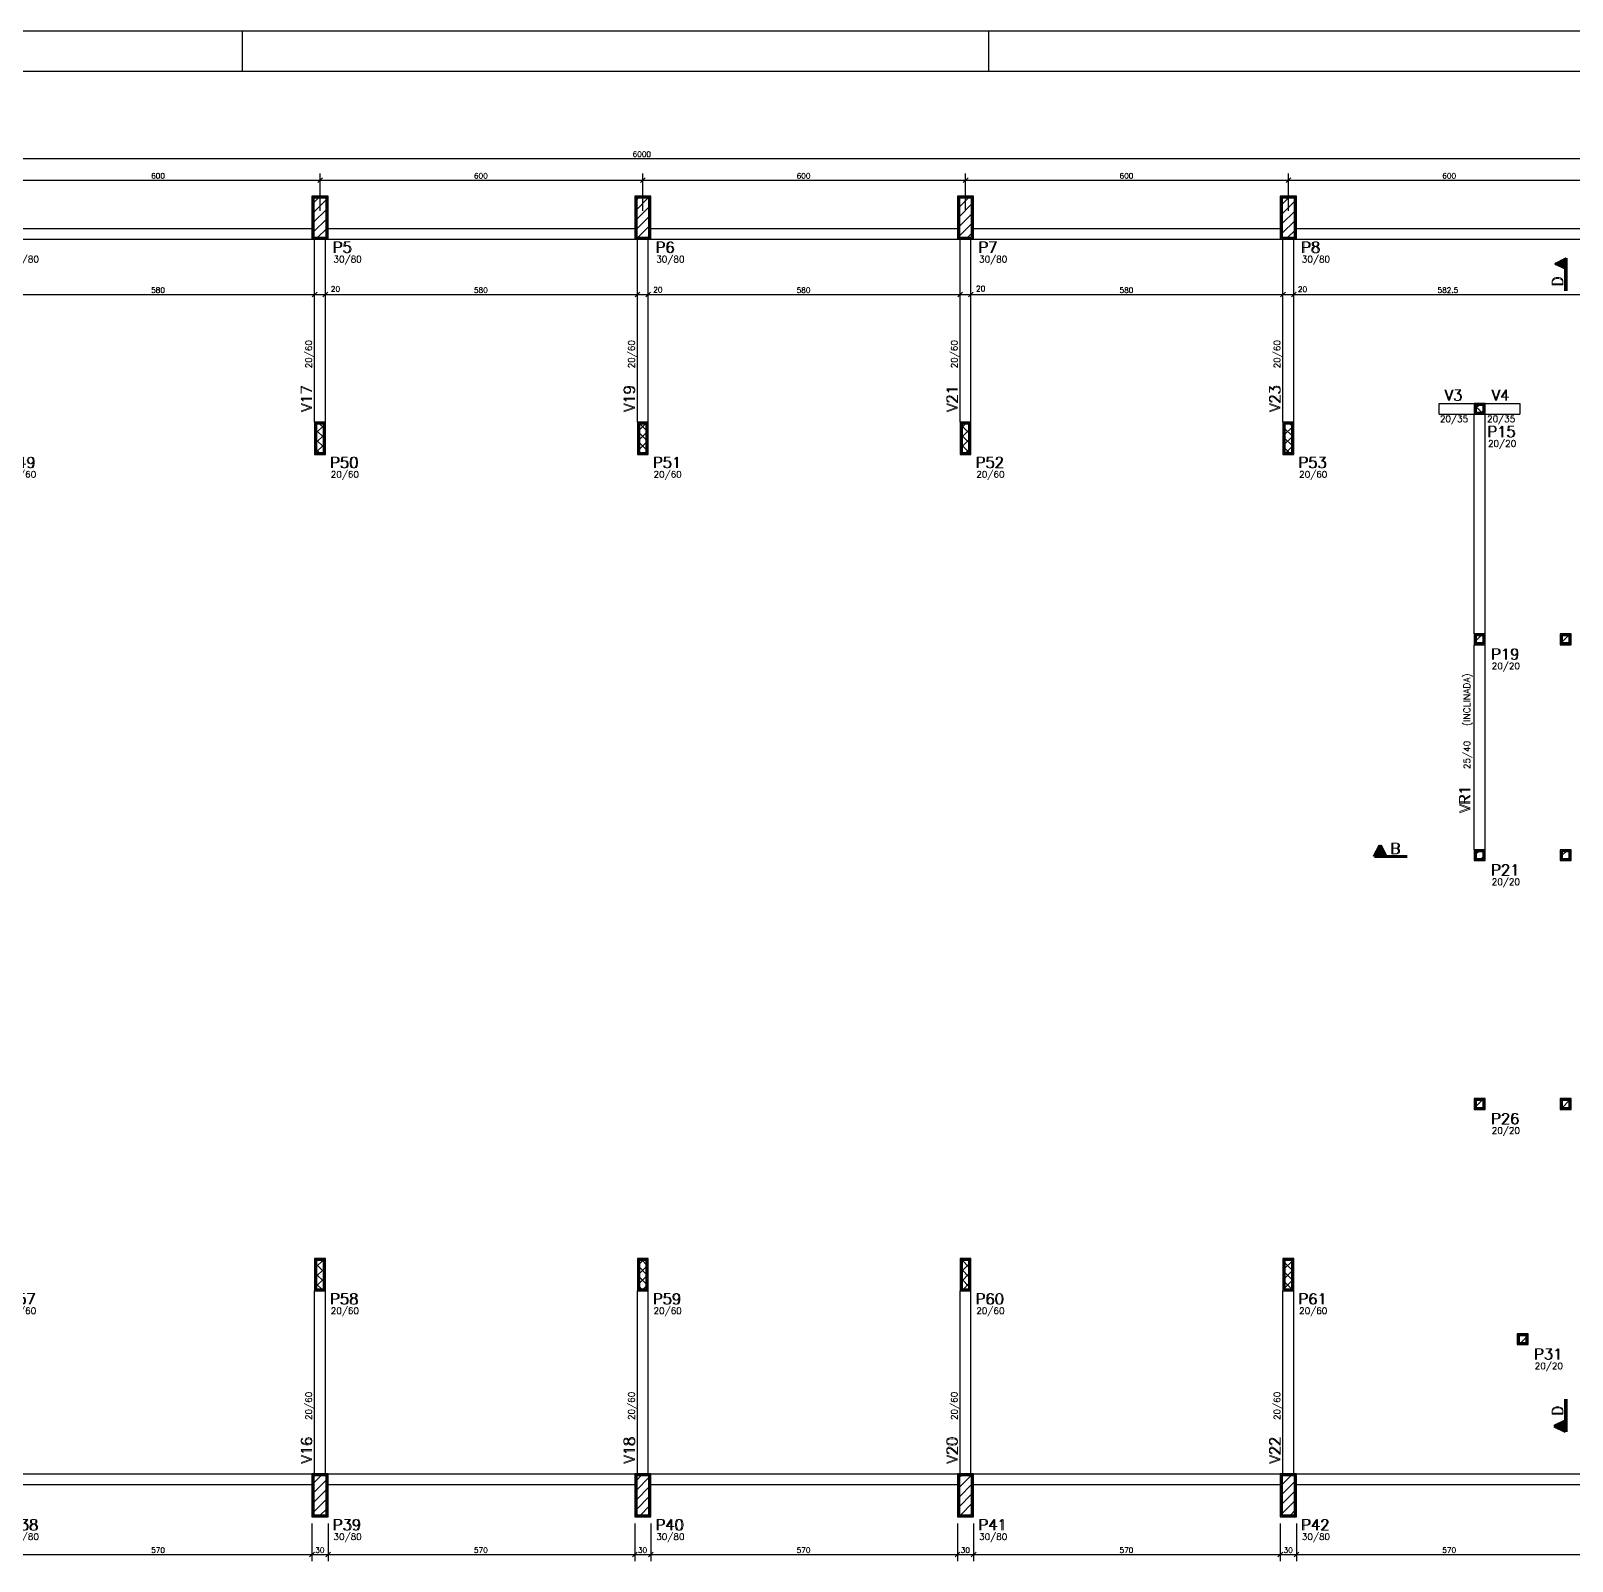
# Model space of a CAD drawing. Extents: x 797 to 1056, y -75 to 15.
# Drawn here: x 927.89 to 946.99, y -3.48 to 15.49 of the extents above; entities that cross this region are included whole.
import ezdxf

# ---------------------------------------------------------------- set-up
doc = ezdxf.new("R2010")
doc.units = 0
doc.header["$MEASUREMENT"] = 0
for name, color, linetype in [('06', 6, 'CONTINUOUS'), ('1', 2, 'CONTINUOUS'), ('11', 11, 'CONTINUOUS'), ('2', 4, 'CONTINUOUS'), ('CERCADURA', 7, 'CONTINUOUS')]:
    doc.layers.add(name, color=color, linetype=linetype)
doc.styles.get("Standard").update_dxf_attribs({"font": 'ROMANS.SHX'})

msp = doc.modelspace()

# ---------------------------------------------------------------- linework, layer by layer
at = {"layer": '06'}
msp.add_line((909.31, 14.987), (967.01, 14.987), dxfattribs=at)
at = {"layer": '1', "linetype": 'Continuous'}
for p, q in [((946.907, 12.668), (946.769, 12.599)), ((946.906, 12.668), (946.77, 12.599)), ((946.912, 12.657), (946.774, 12.588)), ((946.774, 12.611), (946.912, 12.542)), ((946.912, 12.656), (946.775, 12.588)), ((946.775, 12.611), (946.912, 12.542)), ((946.79, 12.61), (946.79, 12.589)), ((946.8, 12.615), (946.8, 12.583)), ((946.802, 12.61), (946.802, 12.589)), ((946.811, 12.621), (946.811, 12.578)), ((946.813, 12.615), (946.813, 12.583)), ((946.822, 12.626), (946.822, 12.573)), ((946.824, 12.621), (946.824, 12.578)), ((946.832, 12.631), (946.832, 12.567)), ((946.834, 12.626), (946.834, 12.573)), ((946.843, 12.637), (946.843, 12.562)), ((946.845, 12.631), (946.845, 12.567)), ((946.854, 12.642), (946.854, 12.557)), ((946.856, 12.637), (946.856, 12.562)), ((946.864, 12.647), (946.864, 12.551)), ((946.866, 12.642), (946.866, 12.557)), ((946.875, 12.653), (946.875, 12.546)), ((946.877, 12.647), (946.877, 12.551)), ((946.886, 12.658), (946.886, 12.541)), ((946.887, 12.653), (946.887, 12.546)), ((946.894, 12.263), (946.894, 12.668)), ((946.896, 12.663), (946.896, 12.536)), ((946.898, 12.658), (946.898, 12.541)), ((946.906, 12.668), (946.906, 12.263)), ((946.907, 12.263), (946.907, 12.668)), ((946.909, 12.663), (946.909, 12.536)), ((946.919, 12.668), (946.919, 12.263)), ((946.769, 12.599), (946.906, 12.531)), ((946.77, 12.599), (946.906, 12.531)), ((946.779, 12.605), (946.779, 12.593)), ((946.792, 12.605), (946.792, 12.593)), ((944.527, 5.259), (944.596, 5.397)), ((944.527, 5.26), (944.596, 5.396)), ((944.538, 5.254), (944.607, 5.392)), ((944.539, 5.254), (944.607, 5.391)), ((944.58, 5.351), (944.633, 5.351)), ((944.586, 5.362), (944.628, 5.362)), ((944.586, 5.349), (944.628, 5.349)), ((944.591, 5.372), (944.623, 5.372)), ((944.591, 5.36), (944.623, 5.36)), ((944.596, 5.383), (944.618, 5.383)), ((944.596, 5.371), (944.618, 5.371)), ((944.602, 5.394), (944.613, 5.394)), ((944.602, 5.381), (944.613, 5.381)), ((944.607, 5.392), (944.676, 5.254)), ((944.607, 5.391), (944.675, 5.254)), ((944.618, 5.397), (944.687, 5.26)), ((944.618, 5.396), (944.686, 5.26)), ((944.943, 5.254), (944.538, 5.254)), ((944.943, 5.241), (944.538, 5.241)), ((944.539, 5.267), (944.943, 5.267)), ((944.539, 5.254), (944.943, 5.254)), ((944.543, 5.277), (944.671, 5.277)), ((944.543, 5.264), (944.671, 5.264)), ((944.548, 5.287), (944.665, 5.287)), ((944.548, 5.275), (944.665, 5.275)), ((944.554, 5.298), (944.66, 5.298)), ((944.554, 5.286), (944.66, 5.286)), ((944.559, 5.309), (944.655, 5.309)), ((944.559, 5.296), (944.655, 5.296)), ((944.564, 5.319), (944.649, 5.319)), ((944.564, 5.307), (944.649, 5.307)), ((944.57, 5.33), (944.644, 5.33)), ((944.57, 5.317), (944.644, 5.317)), ((944.575, 5.341), (944.639, 5.341)), ((944.575, 5.328), (944.639, 5.328)), ((944.58, 5.339), (944.633, 5.339)), ((946.894, -1.874), (946.894, -1.47)), ((946.906, -1.874), (946.906, -1.47)), ((946.907, -1.47), (946.907, -1.875)), ((946.919, -1.47), (946.919, -1.875)), ((946.763, -1.795), (946.901, -1.726)), ((946.901, -1.886), (946.763, -1.817)), ((946.764, -1.795), (946.901, -1.727)), ((946.901, -1.885), (946.764, -1.817)), ((946.767, -1.811), (946.767, -1.8)), ((946.769, -1.806), (946.906, -1.737)), ((946.907, -1.875), (946.769, -1.806)), ((946.77, -1.806), (946.906, -1.738)), ((946.906, -1.874), (946.77, -1.806)), ((946.777, -1.817), (946.777, -1.795)), ((946.779, -1.811), (946.779, -1.8)), ((946.788, -1.822), (946.788, -1.79)), ((946.79, -1.817), (946.79, -1.795)), ((946.799, -1.827), (946.799, -1.785)), ((946.8, -1.822), (946.8, -1.79)), ((946.809, -1.833), (946.809, -1.779)), ((946.811, -1.827), (946.811, -1.785)), ((946.82, -1.838), (946.82, -1.774)), ((946.822, -1.833), (946.822, -1.779)), ((946.831, -1.843), (946.831, -1.769)), ((946.832, -1.838), (946.832, -1.774)), ((946.841, -1.849), (946.841, -1.763)), ((946.843, -1.843), (946.843, -1.769)), ((946.852, -1.854), (946.852, -1.758)), ((946.854, -1.849), (946.854, -1.763)), ((946.862, -1.859), (946.862, -1.753)), ((946.864, -1.854), (946.864, -1.758)), ((946.873, -1.864), (946.873, -1.747)), ((946.875, -1.859), (946.875, -1.753)), ((946.884, -1.87), (946.884, -1.742)), ((946.886, -1.864), (946.886, -1.747)), ((946.896, -1.87), (946.896, -1.742))]:
    msp.add_line(p, q, dxfattribs=at)
for points in [[(931.37, 12.904), (931.57, 12.904), (931.57, 13.437), (931.37, 13.437), (931.37, 12.904)], [(931.383, 12.916), (931.558, 12.916), (931.558, 13.424), (931.383, 13.424), (931.383, 12.916)], [(931.395, 12.929), (931.545, 12.929), (931.545, 13.412), (931.395, 13.412), (931.395, 12.929)], [(935.37, 12.904), (935.57, 12.904), (935.57, 13.437), (935.37, 13.437), (935.37, 12.904)], [(935.383, 12.916), (935.558, 12.916), (935.558, 13.424), (935.383, 13.424), (935.383, 12.916)], [(935.395, 12.929), (935.545, 12.929), (935.545, 13.412), (935.395, 13.412), (935.395, 12.929)], [(939.37, 12.904), (939.57, 12.904), (939.57, 13.437), (939.37, 13.437), (939.37, 12.904)], [(939.383, 12.916), (939.558, 12.916), (939.558, 13.424), (939.383, 13.424), (939.383, 12.916)], [(939.395, 12.929), (939.545, 12.929), (939.545, 13.412), (939.395, 13.412), (939.395, 12.929)], [(943.37, 12.904), (943.57, 12.904), (943.57, 13.437), (943.37, 13.437), (943.37, 12.904)], [(943.383, 12.916), (943.558, 12.916), (943.558, 13.424), (943.383, 13.424), (943.383, 12.916)], [(943.395, 12.929), (943.545, 12.929), (943.545, 13.412), (943.395, 13.412), (943.395, 12.929)], [(927.57, 13.037), (931.37, 13.037)], [(931.57, 13.037), (935.37, 13.037)], [(935.57, 13.037), (939.37, 13.037)], [(939.57, 13.037), (943.37, 13.037)], [(943.57, 13.037), (947.37, 13.037)], [(927.57, 12.904), (931.37, 12.904)], [(931.403, 10.637), (931.403, 12.904)], [(931.537, 10.637), (931.537, 12.904)], [(931.57, 12.904), (935.37, 12.904)], [(935.403, 10.637), (935.403, 12.904)], [(935.537, 10.637), (935.537, 12.904)], [(935.57, 12.904), (939.37, 12.904)], [(939.403, 10.637), (939.403, 12.904)], [(939.537, 10.637), (939.537, 12.904)], [(939.57, 12.904), (943.37, 12.904)], [(943.403, 10.637), (943.403, 12.904)], [(943.537, 10.637), (943.537, 12.904)], [(943.57, 12.904), (947.37, 12.904)], [(945.34, 10.87), (945.773, 10.87)], [(945.34, 10.737), (945.34, 10.87)], [(945.34, 10.737), (945.773, 10.737)], [(945.773, 10.737), (945.907, 10.737), (945.907, 10.87), (945.773, 10.87), (945.773, 10.737)], [(945.773, 8.012), (945.773, 10.737)], [(945.786, 10.749), (945.894, 10.749), (945.894, 10.858), (945.786, 10.858), (945.786, 10.749)], [(945.798, 10.762), (945.882, 10.762), (945.882, 10.845), (945.798, 10.845), (945.798, 10.762)], [(945.907, 10.87), (946.34, 10.87)], [(945.907, 10.737), (946.34, 10.737)], [(945.907, 8.012), (945.907, 10.737)], [(946.34, 10.87), (946.34, 10.737)], [(931.403, 10.237), (931.537, 10.237), (931.537, 10.637), (931.403, 10.637), (931.403, 10.237)], [(931.416, 10.249), (931.524, 10.249), (931.524, 10.624), (931.416, 10.624), (931.416, 10.249)], [(931.428, 10.262), (931.512, 10.262), (931.512, 10.612), (931.428, 10.612), (931.428, 10.262)], [(935.403, 10.237), (935.537, 10.237), (935.537, 10.637), (935.403, 10.637), (935.403, 10.237)], [(935.416, 10.249), (935.524, 10.249), (935.524, 10.624), (935.416, 10.624), (935.416, 10.249)], [(935.428, 10.262), (935.512, 10.262), (935.512, 10.612), (935.428, 10.612), (935.428, 10.262)], [(939.403, 10.237), (939.537, 10.237), (939.537, 10.637), (939.403, 10.637), (939.403, 10.237)], [(939.416, 10.249), (939.524, 10.249), (939.524, 10.624), (939.416, 10.624), (939.416, 10.249)], [(939.428, 10.262), (939.512, 10.262), (939.512, 10.612), (939.428, 10.612), (939.428, 10.262)], [(943.403, 10.237), (943.537, 10.237), (943.537, 10.637), (943.403, 10.637), (943.403, 10.237)], [(943.416, 10.249), (943.524, 10.249), (943.524, 10.624), (943.416, 10.624), (943.416, 10.249)], [(943.428, 10.262), (943.512, 10.262), (943.512, 10.612), (943.428, 10.612), (943.428, 10.262)], [(945.773, 7.879), (945.907, 7.879), (945.907, 8.012), (945.773, 8.012), (945.773, 7.879)], [(945.773, 5.337), (945.773, 7.879)], [(945.786, 7.891), (945.894, 7.891), (945.894, 7.999), (945.786, 7.999), (945.786, 7.891)], [(945.798, 7.904), (945.882, 7.904), (945.882, 7.987), (945.798, 7.987), (945.798, 7.904)], [(945.907, 5.337), (945.907, 7.879)], [(946.84, 7.879), (946.973, 7.879), (946.973, 8.012), (946.84, 8.012), (946.84, 7.879)], [(946.853, 7.891), (946.961, 7.891), (946.961, 7.999), (946.853, 7.999), (946.853, 7.891)], [(946.865, 7.904), (946.948, 7.904), (946.948, 7.987), (946.865, 7.987), (946.865, 7.904)], [(945.773, 5.204), (945.907, 5.204), (945.907, 5.337), (945.773, 5.337), (945.773, 5.204)], [(945.786, 5.216), (945.894, 5.216), (945.894, 5.324), (945.786, 5.324), (945.786, 5.216)], [(945.798, 5.229), (945.882, 5.229), (945.882, 5.312), (945.798, 5.312), (945.798, 5.229)], [(946.84, 5.204), (946.973, 5.204), (946.973, 5.337), (946.84, 5.337), (946.84, 5.204)], [(946.853, 5.216), (946.961, 5.216), (946.961, 5.324), (946.853, 5.324), (946.853, 5.216)], [(946.865, 5.229), (946.948, 5.229), (946.948, 5.312), (946.865, 5.312), (946.865, 5.229)], [(945.773, 2.12), (945.907, 2.12), (945.907, 2.254), (945.773, 2.254), (945.773, 2.12)], [(945.786, 2.133), (945.894, 2.133), (945.894, 2.241), (945.786, 2.241), (945.786, 2.133)], [(945.798, 2.145), (945.882, 2.145), (945.882, 2.229), (945.798, 2.229), (945.798, 2.145)], [(946.84, 2.12), (946.973, 2.12), (946.973, 2.254), (946.84, 2.254), (946.84, 2.12)], [(946.853, 2.133), (946.961, 2.133), (946.961, 2.241), (946.853, 2.241), (946.853, 2.133)], [(946.865, 2.145), (946.948, 2.145), (946.948, 2.229), (946.865, 2.229), (946.865, 2.145)], [(931.403, -0.13), (931.537, -0.13), (931.537, 0.27), (931.403, 0.27), (931.403, -0.13)], [(931.416, -0.117), (931.524, -0.117), (931.524, 0.258), (931.416, 0.258), (931.416, -0.117)], [(931.428, -0.105), (931.512, -0.105), (931.512, 0.245), (931.428, 0.245), (931.428, -0.105)], [(935.403, -0.13), (935.537, -0.13), (935.537, 0.27), (935.403, 0.27), (935.403, -0.13)], [(935.416, -0.117), (935.524, -0.117), (935.524, 0.258), (935.416, 0.258), (935.416, -0.117)], [(935.428, -0.105), (935.512, -0.105), (935.512, 0.245), (935.428, 0.245), (935.428, -0.105)], [(939.403, -0.13), (939.537, -0.13), (939.537, 0.27), (939.403, 0.27), (939.403, -0.13)], [(939.416, -0.117), (939.524, -0.117), (939.524, 0.258), (939.416, 0.258), (939.416, -0.117)], [(939.428, -0.105), (939.512, -0.105), (939.512, 0.245), (939.428, 0.245), (939.428, -0.105)], [(943.403, -0.13), (943.537, -0.13), (943.537, 0.27), (943.403, 0.27), (943.403, -0.13)], [(943.416, -0.117), (943.524, -0.117), (943.524, 0.258), (943.416, 0.258), (943.416, -0.117)], [(943.428, -0.105), (943.512, -0.105), (943.512, 0.245), (943.428, 0.245), (943.428, -0.105)], [(931.403, -2.396), (931.403, -0.13)], [(931.537, -2.396), (931.537, -0.13)], [(935.403, -2.396), (935.403, -0.13)], [(935.537, -2.396), (935.537, -0.13)], [(939.403, -2.396), (939.403, -0.13)], [(939.537, -2.396), (939.537, -0.13)], [(943.403, -2.396), (943.403, -0.13)], [(943.537, -2.396), (943.537, -0.13)], [(946.307, -0.796), (946.44, -0.796), (946.44, -0.663), (946.307, -0.663), (946.307, -0.796)], [(946.319, -0.784), (946.428, -0.784), (946.428, -0.676), (946.319, -0.676), (946.319, -0.784)], [(946.332, -0.771), (946.415, -0.771), (946.415, -0.688), (946.332, -0.688), (946.332, -0.771)], [(927.57, -2.396), (931.37, -2.396)], [(931.37, -2.93), (931.57, -2.93), (931.57, -2.396), (931.37, -2.396), (931.37, -2.93)], [(931.383, -2.917), (931.558, -2.917), (931.558, -2.409), (931.383, -2.409), (931.383, -2.917)], [(931.395, -2.905), (931.545, -2.905), (931.545, -2.421), (931.395, -2.421), (931.395, -2.905)], [(931.57, -2.396), (935.37, -2.396)], [(935.37, -2.93), (935.57, -2.93), (935.57, -2.396), (935.37, -2.396), (935.37, -2.93)], [(935.383, -2.917), (935.558, -2.917), (935.558, -2.409), (935.383, -2.409), (935.383, -2.917)], [(935.395, -2.905), (935.545, -2.905), (935.545, -2.421), (935.395, -2.421), (935.395, -2.905)], [(935.57, -2.396), (939.37, -2.396)], [(939.37, -2.93), (939.57, -2.93), (939.57, -2.396), (939.37, -2.396), (939.37, -2.93)], [(939.383, -2.917), (939.558, -2.917), (939.558, -2.409), (939.383, -2.409), (939.383, -2.917)], [(939.395, -2.905), (939.545, -2.905), (939.545, -2.421), (939.395, -2.421), (939.395, -2.905)], [(939.57, -2.396), (943.37, -2.396)], [(943.37, -2.93), (943.57, -2.93), (943.57, -2.396), (943.37, -2.396), (943.37, -2.93)], [(943.383, -2.917), (943.558, -2.917), (943.558, -2.409), (943.383, -2.409), (943.383, -2.917)], [(943.395, -2.905), (943.545, -2.905), (943.545, -2.421), (943.395, -2.421), (943.395, -2.905)], [(943.57, -2.396), (947.37, -2.396)], [(927.57, -2.53), (931.37, -2.53)], [(931.57, -2.53), (935.37, -2.53)], [(935.57, -2.53), (939.37, -2.53)], [(939.57, -2.53), (943.37, -2.53)], [(943.57, -2.53), (947.37, -2.53)]]:
    msp.add_lwpolyline(points, dxfattribs=at)
at = {"layer": '11', "linetype": 'Continuous'}
for p, q in [((931.47, 13.17), (931.47, 13.17)), ((935.47, 13.17), (935.47, 13.17)), ((939.47, 13.17), (939.47, 13.17)), ((943.47, 13.17), (943.47, 13.17)), ((945.84, 10.804), (945.84, 10.804)), ((931.47, 10.437), (931.47, 10.437)), ((935.47, 10.437), (935.47, 10.437)), ((939.47, 10.437), (939.47, 10.437)), ((943.47, 10.437), (943.47, 10.437)), ((945.84, 7.945), (945.84, 7.945)), ((946.907, 7.945), (946.907, 7.945)), ((945.84, 5.27), (945.84, 5.27)), ((946.907, 5.27), (946.907, 5.27)), ((945.84, 2.187), (945.84, 2.187)), ((946.907, 2.187), (946.907, 2.187)), ((931.47, 0.07), (931.47, 0.07)), ((935.47, 0.07), (935.47, 0.07)), ((939.47, 0.07), (939.47, 0.07)), ((943.47, 0.07), (943.47, 0.07)), ((946.373, -0.73), (946.373, -0.73)), ((931.47, -2.663), (931.47, -2.663)), ((935.47, -2.663), (935.47, -2.663)), ((939.47, -2.663), (939.47, -2.663)), ((943.47, -2.663), (943.47, -2.663))]:
    msp.add_line(p, q, dxfattribs=at)
at = {"layer": '2', "linetype": 'Continuous'}
for p, q in [((915.387, 13.904), (955.553, 13.904)), ((927.387, 13.637), (931.553, 13.637)), ((931.387, 13.637), (935.553, 13.637)), ((931.441, 13.607), (931.5, 13.666)), ((931.441, 13.607), (931.5, 13.666)), ((931.47, 13.254), (931.47, 13.72)), ((931.47, 13.254), (931.47, 13.72)), ((935.387, 13.637), (939.553, 13.637)), ((935.441, 13.607), (935.5, 13.666)), ((935.441, 13.607), (935.5, 13.666)), ((935.47, 13.254), (935.47, 13.72)), ((935.47, 13.254), (935.47, 13.72)), ((939.387, 13.637), (943.553, 13.637)), ((939.441, 13.607), (939.5, 13.666)), ((939.441, 13.607), (939.5, 13.666)), ((939.47, 13.254), (939.47, 13.72)), ((939.47, 13.254), (939.47, 13.72)), ((943.387, 13.637), (947.553, 13.637)), ((943.441, 13.607), (943.5, 13.666)), ((943.441, 13.607), (943.5, 13.666)), ((943.47, 13.254), (943.47, 13.72)), ((943.47, 13.254), (943.47, 13.72)), ((931.37, 13.336), (931.471, 13.437)), ((931.37, 13.216), (931.57, 13.416)), ((935.37, 13.249), (935.558, 13.437)), ((935.37, 13.369), (935.438, 13.437)), ((939.37, 13.282), (939.525, 13.437)), ((939.37, 13.402), (939.405, 13.437)), ((943.37, 13.315), (943.492, 13.437)), ((943.37, 13.435), (943.372, 13.437)), ((943.37, 13.195), (943.57, 13.395)), ((931.37, 13.095), (931.57, 13.295)), ((935.37, 13.128), (935.57, 13.328)), ((935.37, 13.008), (935.57, 13.208)), ((939.37, 13.162), (939.57, 13.362)), ((939.37, 13.041), (939.57, 13.241)), ((943.37, 13.074), (943.57, 13.274)), ((931.37, 12.975), (931.57, 13.175)), ((931.419, 12.904), (931.57, 13.055)), ((931.47, 13.17), (931.47, 13.17)), ((931.47, 13.17), (931.47, 13.17)), ((935.386, 12.904), (935.57, 13.088)), ((935.47, 13.17), (935.47, 13.17)), ((935.47, 13.17), (935.47, 13.17)), ((939.37, 12.921), (939.57, 13.121)), ((939.47, 13.17), (939.47, 13.17)), ((939.47, 13.17), (939.47, 13.17)), ((939.473, 12.904), (939.57, 13.001)), ((943.37, 12.954), (943.57, 13.154)), ((943.44, 12.904), (943.57, 13.034)), ((943.47, 13.17), (943.47, 13.17)), ((943.47, 13.17), (943.47, 13.17)), ((931.539, 12.904), (931.57, 12.935)), ((935.506, 12.904), (935.57, 12.968)), ((943.56, 12.904), (943.57, 12.914)), ((931.374, 12.19), (931.433, 12.249)), ((931.374, 12.19), (931.433, 12.249)), ((931.403, 12.084), (931.403, 12.303)), ((931.403, 12.084), (931.403, 12.303)), ((931.507, 12.19), (931.566, 12.249)), ((931.507, 12.19), (931.566, 12.249)), ((931.537, 12.068), (931.537, 12.303)), ((931.537, 12.068), (931.537, 12.303)), ((935.374, 12.19), (935.433, 12.249)), ((935.374, 12.19), (935.433, 12.249)), ((935.403, 12.07), (935.403, 12.303)), ((935.403, 12.07), (935.403, 12.303)), ((935.507, 12.19), (935.566, 12.249)), ((935.507, 12.19), (935.566, 12.249)), ((935.537, 12.063), (935.537, 12.303)), ((935.537, 12.063), (935.537, 12.303)), ((939.374, 12.19), (939.433, 12.249)), ((939.374, 12.19), (939.433, 12.249)), ((939.403, 11.96), (939.403, 12.303)), ((939.403, 11.96), (939.403, 12.303)), ((939.507, 12.19), (939.566, 12.249)), ((939.507, 12.19), (939.566, 12.249)), ((939.537, 11.946), (939.537, 12.303)), ((939.537, 11.946), (939.537, 12.303)), ((943.374, 12.19), (943.433, 12.249)), ((943.374, 12.19), (943.433, 12.249)), ((943.403, 12.037), (943.403, 12.303)), ((943.403, 12.037), (943.403, 12.303)), ((943.507, 12.19), (943.566, 12.249)), ((943.507, 12.19), (943.566, 12.249)), ((943.537, 12.037), (943.537, 12.303)), ((943.537, 12.037), (943.537, 12.303)), ((927.453, 12.22), (931.487, 12.22)), ((931.32, 12.22), (931.62, 12.22)), ((931.453, 12.22), (935.487, 12.22)), ((935.32, 12.22), (935.62, 12.22)), ((935.453, 12.22), (939.487, 12.22)), ((939.32, 12.22), (939.62, 12.22)), ((939.453, 12.22), (943.487, 12.22)), ((943.32, 12.22), (943.62, 12.22)), ((943.453, 12.22), (947.503, 12.22)), ((931.403, 12.001), (931.403, 12.001)), ((931.403, 12.001), (931.403, 12.001)), ((931.537, 11.984), (931.537, 11.984)), ((931.537, 11.984), (931.537, 11.984)), ((935.403, 11.987), (935.403, 11.987)), ((935.403, 11.987), (935.403, 11.987)), ((935.537, 11.98), (935.537, 11.98)), ((935.537, 11.98), (935.537, 11.98)), ((939.403, 11.876), (939.403, 11.876)), ((939.403, 11.876), (939.403, 11.876)), ((939.537, 11.863), (939.537, 11.863)), ((939.537, 11.863), (939.537, 11.863)), ((943.403, 11.953), (943.403, 11.953)), ((943.403, 11.953), (943.403, 11.953)), ((943.537, 11.953), (943.537, 11.953)), ((943.537, 11.953), (943.537, 11.953)), ((945.773, 10.79), (945.854, 10.87)), ((945.773, 10.853), (945.89, 10.737)), ((945.841, 10.737), (945.907, 10.803)), ((945.877, 10.87), (945.907, 10.84)), ((931.403, 10.604), (931.436, 10.637)), ((931.403, 10.484), (931.537, 10.617)), ((931.403, 10.558), (931.537, 10.425)), ((931.445, 10.637), (931.537, 10.545)), ((935.403, 10.517), (935.523, 10.637)), ((935.403, 10.397), (935.537, 10.53)), ((935.403, 10.525), (935.537, 10.392)), ((935.412, 10.637), (935.537, 10.512)), ((935.532, 10.637), (935.537, 10.632)), ((939.403, 10.55), (939.49, 10.637)), ((939.403, 10.612), (939.537, 10.479)), ((939.403, 10.43), (939.537, 10.563)), ((939.499, 10.637), (939.537, 10.599)), ((943.403, 10.583), (943.457, 10.637)), ((943.403, 10.463), (943.537, 10.596)), ((943.403, 10.579), (943.537, 10.446)), ((943.466, 10.637), (943.537, 10.566)), ((931.403, 10.364), (931.537, 10.497)), ((931.403, 10.438), (931.537, 10.305)), ((931.403, 10.243), (931.537, 10.377)), ((931.403, 10.318), (931.484, 10.237)), ((935.403, 10.277), (935.537, 10.41)), ((935.403, 10.405), (935.537, 10.272)), ((939.403, 10.492), (939.537, 10.359)), ((939.403, 10.31), (939.537, 10.443)), ((939.403, 10.372), (939.537, 10.239)), ((939.451, 10.237), (939.537, 10.323)), ((943.403, 10.343), (943.537, 10.476)), ((943.403, 10.459), (943.537, 10.326)), ((943.403, 10.339), (943.505, 10.237)), ((943.418, 10.237), (943.537, 10.356)), ((931.517, 10.237), (931.537, 10.257)), ((935.403, 10.285), (935.451, 10.237)), ((935.484, 10.237), (935.537, 10.29)), ((939.403, 10.252), (939.418, 10.237)), ((945.773, 7.905), (945.881, 8.012)), ((945.868, 7.879), (945.907, 7.918)), ((946.84, 7.89), (946.963, 8.012)), ((946.84, 8.01), (946.842, 8.012)), ((946.949, 7.879), (946.973, 7.903)), ((945.773, 5.26), (945.85, 5.337)), ((945.837, 5.204), (945.907, 5.273)), ((946.84, 5.245), (946.932, 5.337)), ((946.919, 5.204), (946.973, 5.258)), ((945.773, 2.135), (945.892, 2.254)), ((945.879, 2.12), (945.907, 2.148)), ((946.84, 2.24), (946.854, 2.254)), ((946.841, 2.12), (946.973, 2.253)), ((946.961, 2.12), (946.973, 2.133)), ((931.403, 0.146), (931.528, 0.27)), ((931.403, 0.266), (931.407, 0.27)), ((931.403, 0.22), (931.537, 0.087)), ((931.474, 0.27), (931.537, 0.207)), ((935.403, 0.179), (935.494, 0.27)), ((935.403, 0.059), (935.537, 0.192)), ((935.44, 0.27), (935.537, 0.174)), ((939.403, 0.212), (939.461, 0.27)), ((939.403, 0.092), (939.537, 0.226)), ((939.407, 0.27), (939.537, 0.141)), ((939.528, 0.27), (939.537, 0.261)), ((943.403, 0.246), (943.428, 0.27)), ((943.403, 0.125), (943.537, 0.259)), ((943.403, 0.241), (943.537, 0.108)), ((943.494, 0.27), (943.537, 0.228)), ((931.403, 0.026), (931.537, 0.159)), ((931.403, 0.1), (931.537, -0.033)), ((931.403, -0.094), (931.537, 0.039)), ((935.403, 0.187), (935.537, 0.054)), ((935.403, -0.061), (935.537, 0.072)), ((935.403, 0.067), (935.537, -0.066)), ((939.403, 0.154), (939.537, 0.021)), ((939.403, -0.028), (939.537, 0.105)), ((939.403, 0.034), (939.537, -0.1)), ((943.403, 0.005), (943.537, 0.138)), ((943.403, 0.121), (943.537, -0.013)), ((943.403, -0.115), (943.537, 0.018)), ((943.403, 0.001), (943.534, -0.13)), ((931.403, -0.02), (931.513, -0.13)), ((931.488, -0.13), (931.537, -0.081)), ((935.403, -0.053), (935.48, -0.13)), ((935.455, -0.13), (935.537, -0.048)), ((939.403, -0.086), (939.447, -0.13)), ((939.422, -0.13), (939.537, -0.015)), ((943.403, -0.12), (943.414, -0.13)), ((943.509, -0.13), (943.537, -0.102)), ((946.307, -0.698), (946.342, -0.663)), ((946.328, -0.796), (946.44, -0.685)), ((931.37, -2.532), (931.506, -2.396)), ((931.37, -2.412), (931.385, -2.396)), ((931.37, -2.652), (931.57, -2.452)), ((935.37, -2.499), (935.472, -2.396)), ((935.37, -2.619), (935.57, -2.419)), ((939.37, -2.586), (939.559, -2.396)), ((939.37, -2.465), (939.439, -2.396)), ((943.37, -2.553), (943.526, -2.396)), ((943.37, -2.432), (943.406, -2.396)), ((943.37, -2.673), (943.57, -2.473)), ((931.37, -2.772), (931.57, -2.572)), ((935.37, -2.739), (935.57, -2.539)), ((935.37, -2.859), (935.57, -2.659)), ((939.37, -2.706), (939.57, -2.506)), ((939.37, -2.826), (939.57, -2.626)), ((943.37, -2.793), (943.57, -2.593)), ((931.37, -2.892), (931.57, -2.692)), ((931.453, -2.93), (931.57, -2.813)), ((935.42, -2.93), (935.57, -2.779)), ((939.387, -2.93), (939.57, -2.746)), ((943.37, -2.913), (943.57, -2.713)), ((943.474, -2.93), (943.57, -2.833)), ((931.37, -2.93), (931.37, -2.93)), ((931.37, -2.93), (931.37, -2.93)), ((931.37, -3.013), (931.37, -3.48)), ((931.37, -3.013), (931.37, -3.48)), ((931.57, -2.93), (931.57, -2.93)), ((931.57, -2.93), (931.57, -2.93)), ((931.57, -3.013), (931.57, -3.48)), ((931.57, -3.013), (931.57, -3.48)), ((935.37, -2.93), (935.37, -2.93)), ((935.37, -2.93), (935.37, -2.93)), ((935.37, -3.013), (935.37, -3.48)), ((935.37, -3.013), (935.37, -3.48)), ((935.54, -2.93), (935.57, -2.9)), ((935.57, -2.93), (935.57, -2.93)), ((935.57, -2.93), (935.57, -2.93)), ((935.57, -3.013), (935.57, -3.48)), ((935.57, -3.013), (935.57, -3.48)), ((939.37, -2.93), (939.37, -2.93)), ((939.37, -2.93), (939.37, -2.93)), ((939.37, -3.013), (939.37, -3.48)), ((939.37, -3.013), (939.37, -3.48)), ((939.507, -2.93), (939.57, -2.867)), ((939.57, -2.93), (939.57, -2.93)), ((939.57, -2.93), (939.57, -2.93)), ((939.57, -3.013), (939.57, -3.48)), ((939.57, -3.013), (939.57, -3.48)), ((943.37, -2.93), (943.37, -2.93)), ((943.37, -2.93), (943.37, -2.93)), ((943.37, -3.013), (943.37, -3.48)), ((943.37, -3.013), (943.37, -3.48)), ((943.57, -2.93), (943.57, -2.93)), ((943.57, -2.93), (943.57, -2.93)), ((943.57, -3.013), (943.57, -3.48)), ((943.57, -3.013), (943.57, -3.48)), ((927.487, -3.396), (931.453, -3.396)), ((931.287, -3.396), (931.653, -3.396)), ((931.341, -3.426), (931.4, -3.367)), ((931.341, -3.426), (931.4, -3.367)), ((931.487, -3.396), (935.453, -3.396)), ((931.541, -3.426), (931.6, -3.367)), ((931.541, -3.426), (931.6, -3.367)), ((935.287, -3.396), (935.653, -3.396)), ((935.341, -3.426), (935.4, -3.367)), ((935.341, -3.426), (935.4, -3.367)), ((935.487, -3.396), (939.453, -3.396)), ((935.541, -3.426), (935.6, -3.367)), ((935.541, -3.426), (935.6, -3.367)), ((939.287, -3.396), (939.653, -3.396)), ((939.341, -3.426), (939.4, -3.367)), ((939.341, -3.426), (939.4, -3.367)), ((939.487, -3.396), (943.453, -3.396)), ((939.541, -3.426), (939.6, -3.367)), ((939.541, -3.426), (939.6, -3.367)), ((943.287, -3.396), (943.653, -3.396)), ((943.341, -3.426), (943.4, -3.367)), ((943.341, -3.426), (943.4, -3.367)), ((943.487, -3.396), (947.453, -3.396)), ((943.541, -3.426), (943.6, -3.367)), ((943.541, -3.426), (943.6, -3.367))]:
    msp.add_line(p, q, dxfattribs=at)
at = {"layer": 'CERCADURA'}
for p, q in [((908.06, 15.487), (967.51, 15.487)), ((930.51, 14.987), (930.51, 15.487)), ((939.76, 14.987), (939.76, 15.487))]:
    msp.add_line(p, q, dxfattribs=at)

# ---------------------------------------------------------------- texts
at = {"layer": '1', "linetype": 'Continuous'}
for s, height, p in [('P5', 0.1333, (931.624, 12.737)), ('P5', 0.1333, (931.637, 12.737)), ('P6', 0.1333, (935.624, 12.737)), ('P6', 0.1333, (935.637, 12.737)), ('P7', 0.1333, (939.624, 12.737)), ('P7', 0.1333, (939.637, 12.737)), ('P8', 0.1333, (943.624, 12.737)), ('P8', 0.1333, (943.637, 12.737)), ('30/80', 0.08, (927.637, 12.617)), ('30/80', 0.08, (931.637, 12.617)), ('30/80', 0.08, (935.637, 12.617)), ('30/80', 0.08, (939.637, 12.617)), ('30/80', 0.08, (943.637, 12.617)), ('V3', 0.1333, (945.403, 10.904)), ('V3', 0.1333, (945.415, 10.904)), ('V4', 0.1333, (945.986, 10.904)), ('V4', 0.1333, (945.998, 10.904)), ('20/35', 0.08, (945.348, 10.637)), ('20/35', 0.08, (945.932, 10.637)), ('P15', 0.1333, (945.932, 10.452)), ('P15', 0.1333, (945.944, 10.452)), ('20/20', 0.08, (945.944, 10.332)), ('P49', 0.1333, (927.591, 10.07)), ('P49', 0.1333, (927.603, 10.07)), ('P50', 0.1333, (931.591, 10.07)), ('P50', 0.1333, (931.603, 10.07)), ('P51', 0.1333, (935.591, 10.07)), ('P51', 0.1333, (935.603, 10.07)), ('P52', 0.1333, (939.591, 10.07)), ('P52', 0.1333, (939.603, 10.07)), ('P53', 0.1333, (943.591, 10.07)), ('P53', 0.1333, (943.603, 10.07)), ('20/60', 0.08, (927.603, 9.95)), ('20/60', 0.08, (931.603, 9.95)), ('20/60', 0.08, (935.603, 9.95)), ('20/60', 0.08, (939.603, 9.95)), ('20/60', 0.08, (943.603, 9.95)), ('20/20', 0.08, (945.99, 7.575)), ('P19', 0.1333, (945.978, 7.695)), ('P19', 0.1333, (945.99, 7.695)), ('B', 0.133, (944.731, 5.287)), ('B', 0.133, (944.743, 5.287)), ('20/20', 0.08, (945.99, 4.9)), ('P21', 0.1333, (945.978, 5.02)), ('P21', 0.1333, (945.99, 5.02)), ('20/20', 0.08, (945.99, 1.817)), ('P26', 0.1333, (945.978, 1.937)), ('P26', 0.1333, (945.99, 1.937)), ('P57', 0.1333, (927.591, -0.296)), ('P57', 0.1333, (927.603, -0.296)), ('P58', 0.1333, (931.591, -0.296)), ('P58', 0.1333, (931.603, -0.296)), ('P59', 0.1333, (935.591, -0.296)), ('P59', 0.1333, (935.603, -0.296)), ('P60', 0.1333, (939.591, -0.296)), ('P60', 0.1333, (939.603, -0.296)), ('P61', 0.1333, (943.591, -0.296)), ('P61', 0.1333, (943.603, -0.296)), ('20/60', 0.08, (927.603, -0.416)), ('20/60', 0.08, (931.603, -0.416)), ('20/60', 0.08, (935.603, -0.416)), ('20/60', 0.08, (939.603, -0.416)), ('20/60', 0.08, (943.603, -0.416)), ('P31', 0.1333, (946.511, -0.98)), ('P31', 0.1333, (946.523, -0.98)), ('20/20', 0.08, (946.523, -1.1)), ('P38', 0.1333, (927.624, -3.096)), ('P38', 0.1333, (927.637, -3.096)), ('P39', 0.1333, (931.624, -3.096)), ('P39', 0.1333, (931.637, -3.096)), ('P40', 0.1333, (935.624, -3.096)), ('P40', 0.1333, (935.637, -3.096)), ('P41', 0.1333, (939.624, -3.096)), ('P41', 0.1333, (939.637, -3.096)), ('P42', 0.1333, (943.624, -3.096)), ('P42', 0.1333, (943.637, -3.096)), ('30/80', 0.08, (927.637, -3.216)), ('30/80', 0.08, (931.637, -3.216)), ('30/80', 0.08, (935.637, -3.216)), ('30/80', 0.08, (939.637, -3.216)), ('30/80', 0.08, (943.637, -3.216))]:
    msp.add_text(s, height=height, dxfattribs=at).set_placement(p)
for s, height, rotation, p in [('D', 0.133, 90, (946.873, 12.327)), ('D', 0.133, 90, (946.873, 12.314)), ('20/60', 0.08, 89.9951, (931.37, 11.304)), ('20/60', 0.08, 89.9951, (935.37, 11.304)), ('20/60', 0.08, 89.9951, (939.37, 11.304)), ('20/60', 0.08, 89.9951, (943.37, 11.304)), ('V17', 0.1333, 89.9951, (931.37, 10.77)), ('V19', 0.1333, 89.9951, (935.37, 10.77)), ('V23', 0.1333, 89.9951, (943.37, 10.77)), ('V17', 0.1333, 89.9951, (931.37, 10.758)), ('V19', 0.1333, 89.9951, (935.37, 10.758)), ('V21', 0.1333, 89.9951, (939.37, 10.77)), ('V21', 0.1333, 89.9951, (939.37, 10.758)), ('V23', 0.1333, 89.9951, (943.37, 10.758)), ('(INCLINADA)', 0.08333, 90, (945.723, 6.87)), ('25/40', 0.08, 90, (945.723, 6.337)), ('VR1', 0.1333, 90, (945.723, 5.804)), ('VR1', 0.1333, 90, (945.723, 5.791)), ('20/60', 0.08, 90, (931.37, -1.73)), ('20/60', 0.08, 90, (935.37, -1.73)), ('20/60', 0.08, 90, (939.37, -1.73)), ('20/60', 0.08, 90, (943.37, -1.73)), ('D', 0.133, 90, (946.873, -1.67)), ('D', 0.133, 90, (946.873, -1.682)), ('V16', 0.1333, 90, (931.37, -2.263)), ('V16', 0.1333, 90, (931.37, -2.276)), ('V18', 0.1333, 90, (935.37, -2.263)), ('V18', 0.1333, 90, (935.37, -2.276)), ('V20', 0.1333, 90, (939.37, -2.263)), ('V20', 0.1333, 90, (939.37, -2.276)), ('V22', 0.1333, 90, (943.37, -2.263)), ('V22', 0.1333, 90, (943.37, -2.276))]:
    msp.add_text(s, height=height, rotation=rotation, dxfattribs=at).set_placement(p)
at = {"layer": '2', "linetype": 'Continuous'}
for s, p in [('6000', (935.343, 13.924)), ('600', (929.377, 13.657)), ('600', (933.377, 13.657)), ('600', (937.377, 13.657)), ('600', (941.377, 13.657)), ('600', (945.377, 13.657)), ('580', (929.377, 12.24)), ('20', (931.604, 12.255)), ('580', (933.377, 12.24)), ('20', (935.6, 12.245)), ('580', (937.377, 12.24)), ('20', (939.6, 12.258)), ('580', (941.377, 12.24)), ('20', (943.588, 12.25)), ('582.5', (945.318, 12.24)), ('570', (929.377, -3.376)), ('30', (931.41, -3.376)), ('570', (933.377, -3.376)), ('30', (935.41, -3.376)), ('570', (937.377, -3.376)), ('30', (939.41, -3.376)), ('570', (941.377, -3.376)), ('30', (943.41, -3.376)), ('570', (945.377, -3.376))]:
    msp.add_text(s, height=0.0667, dxfattribs=at).set_placement(p)

doc.saveas('drawing.dxf')
